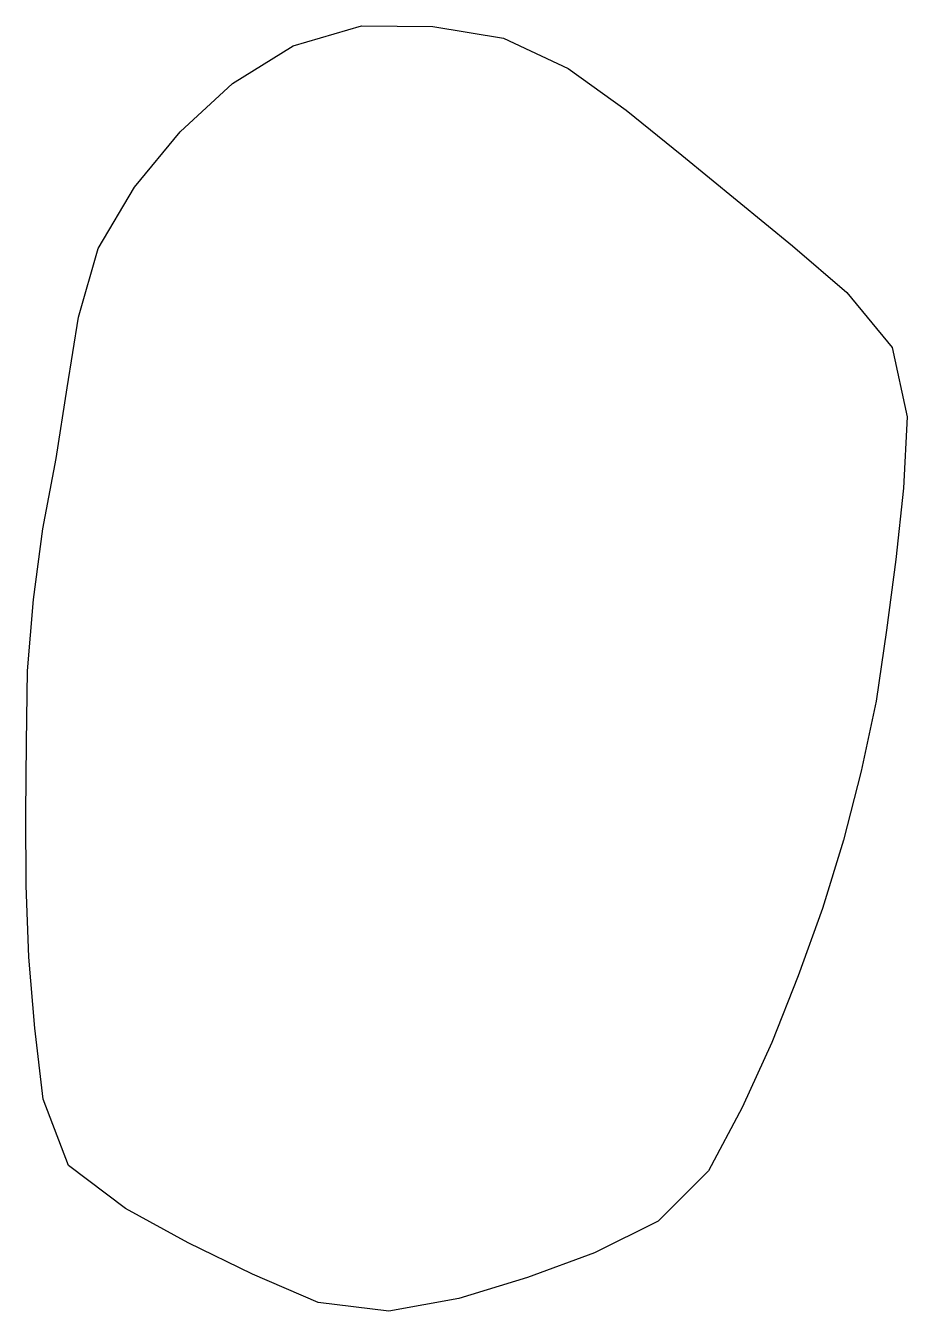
# Model space of a CAD drawing. Extents: x 231 to 581, y 285 to 795.
import ezdxf

# ---------------------------------------------------------------- set-up
doc = ezdxf.new("R2010")
doc.units = 0

msp = doc.modelspace()

# ---------------------------------------------------------------- linework, layer by layer
at = {"layer": 'Layer 1', "color": 7}
msp.add_lwpolyline([(393.100793, 794.50856), (421.046304, 789.792564), (446.719544, 777.773393), (469.785074, 761.257292), (491.845698, 743.405372), (513.796085, 725.407339), (535.745723, 707.412167), (557.314243, 688.96664), (575.286257, 667.154737), (581.35466, 639.594741), (579.908915, 611.275736), (576.791501, 583.062497), (573.064468, 554.928509), (569.009295, 526.838314), (563.102147, 499.081446), (555.971353, 471.603117), (547.679754, 444.465225), (538.091655, 417.748875), (527.554279, 391.394911), (515.804318, 365.561524), (502.499776, 340.498542), (482.473684, 320.532487), (457.174688, 307.875903), (430.552788, 298.059456), (403.408298, 289.766183), (375.605343, 284.710961), (347.462729, 288.226668), (321.399643, 299.40042), (295.916829, 311.885316), (271.050749, 325.549136), (248.404366, 342.612991), (238.332902, 368.827223), (235.019624, 396.995027), (232.640998, 425.280452), (231.599512, 453.642915), (231.444316, 482.027224), (231.697257, 510.406772), (232.130743, 538.795432), (234.551559, 567.065703), (238.234999, 595.205423), (243.494121, 623.098109), (247.965518, 651.127151), (252.335322, 679.176038), (260.212754, 706.386207), (274.679929, 730.760324), (292.70365, 752.666745), (313.527056, 771.908056), (337.663254, 786.788907), (364.774072, 794.790399), (393.099763, 794.513821), (393.100793, 794.50856)], close=True, dxfattribs=at)

doc.saveas('drawing.dxf')
